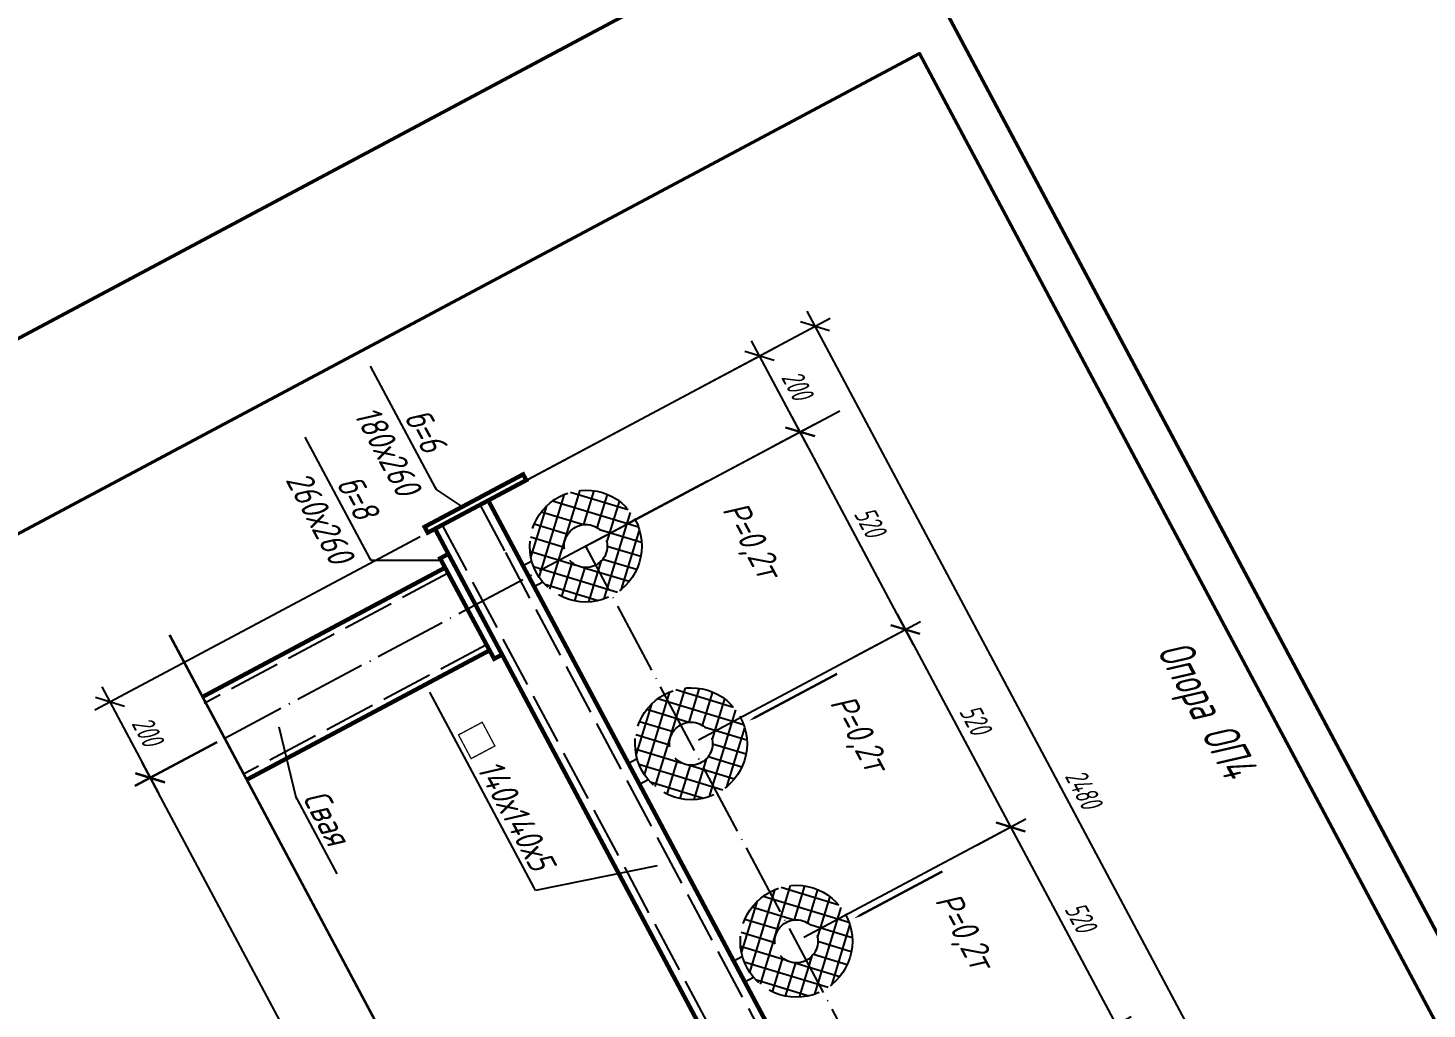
# Model space of a CAD drawing. Extents: x 5370511 to 5386565, y 1010429 to 1053793.
# Drawn here: x 5378869.3 to 5379031.8, y 1040924.8 to 1041038.7 of the extents above; entities that cross this region are included whole.
import ezdxf
from ezdxf import colors
from ezdxf.entities.mleader import LeaderData, LeaderLine
from ezdxf.enums import TextEntityAlignment as Align
from ezdxf.math import Vec2, Vec3

# ---------------------------------------------------------------- set-up
doc = ezdxf.new("R2010")
doc.units = 0
doc.header["$PDMODE"] = 32
doc.header["$PDSIZE"] = 0.3
doc.linetypes.add('ACAD_ISO02W100', pattern=[15, 12, -3])
doc.linetypes.add('ACAD_ISO04W100', pattern=[30, 24, -3, 0, -3])
doc.layers.get('0').update_dxf_attribs({"linetype": 'CONTINUOUS'})
doc.layers.get('DEFPOINTS').update_dxf_attribs({"linetype": 'CONTINUOUS'})
doc.layers.add('Строения', color=7, linetype='CONTINUOUS')
doc.styles.add('ГОСТ_НИПИ', font='gost_nipi.shx', dxfattribs={"oblique": 15})
doc.styles.add('ГОСТ_НИПИ_разм', font='gost_nipi.shx', dxfattribs={"width": 0.8, "oblique": 15, "height": 2.5})
doc.linetypes.add('земля', pattern='A,15,[35,ESKDSHAPES.SHX,S=1,R=0,X=0,Y=0],0.1', length=15.1)
doc.linetypes.add('Сварка1', pattern='A,2,[34,ESKDSHAPES.SHX,S=2,R=0,X=0,Y=0],0.1', length=2.1)
doc.linetypes.add('Сварка3', pattern='A,2,[33,ESKDSHAPES.SHX,S=2,R=0,X=0,Y=0],2', length=4)
doc.dimstyles.new('Лист М20', dxfattribs={"dimtxt": 2.5, "dimasz": 2.5, "dimexe": 2, "dimexo": 1, "dimgap": 1, "dimtad": 1, "dimdec": 0, "dimlfac": 20, "dimzin": 0, "dimdsep": 46, "dimtxsty": 'ГОСТ_НИПИ_разм', "dimblk": 'OBLIQUE', "dimcen": 0.09, "dimdle": 2, "dimaunit": 1, "dimadec": 0, "dimazin": 0, "dimtfac": 1, "dimtdec": 0, "dimtofl": 0, "dimtmove": 1, "dimatfit": 3, "dimldrblk": 'NONE', "dimfxl": 1, "dimtolj": 1, "dimtzin": 0, "dimarcsym": 0})

# ---------------------------------------------------------------- blocks, each defined once
blk = doc.blocks.new('*U427')
at = {"lineweight": 50, "const_width": 0.4}
blk.add_lwpolyline([(-420, 297), (0, 297), (0, 0), (-420, 0)], close=True, dxfattribs=at)
at = {"lineweight": 50}
blk.add_lwpolyline([(-400, 5), (-5, 5), (-5, 292), (-400, 292)], close=True, dxfattribs=at)
at = {"style": 'ГОСТ_НИПИ', "oblique": 15}
blk.add_attdef('СКВОЗНАЯ_НУМЕРАЦИЯ', text='', height=3, dxfattribs=at).set_placement((-10, 288.5), align=Align.MIDDLE_CENTER)
at = {"style": 'ГОСТ_НИПИ', "oblique": 15, "width": 0.8}
for tag, p in [('ДАТА_СОГЛ_1', (-406.75, 146)), ('ДАТА_СОГЛ_2', (-401.75, 146)), ('ФАМИЛИЯ_СОГЛ_1', (-406.75, 111)), ('ФАМИЛИЯ_СОГЛ_2', (-401.75, 111)), ('ХАРАКТЕР_РАБОТЫ_СОГЛ_2', (-401.75, 91)), ('ХАРАКТЕР_РАБОТЫ_СОГЛ_1', (-406.75, 91))]:
    blk.add_attdef(tag, p, '', height=3, rotation=90, dxfattribs=at)
at = {"style": 'ГОСТ_НИПИ', "oblique": 15}
for tag, width, p in [('ОБОЗНАЧЕНИЕ_ДОКУМЕНТА', 0.8, (-65, 55)), ('НАИМЕНОВАНИЕ_ПРОЕКТА', 0.8, (-65, 42.5)), ('НАИМЕНОВАНИЕ_ОБЪЕКТА', 0.8, (-90, 27.5)), ('СТАДИЯ', 0.8, (-47.5, 25)), ('ЛИСТ', 0.8, (-32.5, 25)), ('ЛИСТОВ', 0.8, (-15, 25)), ('НАИМЕНОВАНИЕ_ЧЕРТЕЖА', 0.8, (-90, 12.5)), ('ПРЕДПРИЯТИЕ', 0.7, (-30.48, 12.55))]:
    blk.add_attdef(tag, text='', height=3, dxfattribs=dict(at, width=width)).set_placement(p, align=Align.MIDDLE_CENTER)
at = {"style": 'ГОСТ_НИПИ', "oblique": 15, "width": 0.8}
blk.add_attdef('РАЗРАБ', text='', height=3, dxfattribs=at).set_placement((-189.18, 32.18), align=Align.MIDDLE_LEFT)
for tag, p in [('ФАМИЛИЯ_5', (-169, 31)), ('ДАТА_1', (-134, 31)), ('ХАРАКТЕР_РАБОТЫ_1', (-189, 26)), ('ФАМИЛИЯ_1', (-169, 26)), ('ДАТА_2', (-134, 26)), ('ХАРАКТЕР_РАБОТЫ_2', (-189, 20.72)), ('ФАМИЛИЯ_2', (-169.15, 20.71)), ('ДАТА_3', (-134, 20.72)), ('ХАРАКТЕР_РАБОТЫ_3', (-189, 16)), ('ФАМИЛИЯ_3', (-169.01, 15.99)), ('ДАТА_4', (-134, 16)), ('ФАМИЛИЯ_6', (-169, 11)), ('ДАТА_5', (-134, 11)), ('ХАРАКТЕР_РАБОТЫ_4', (-189, 6)), ('ФАМИЛИЯ_4', (-169, 6)), ('ДАТА_6', (-134, 6))]:
    blk.add_attdef(tag, p, '', height=3, dxfattribs=at)
at = {"style": 'ГОСТ_НИПИ', "oblique": 15, "width": 0.8, "flags": 8}
blk.add_attdef('НКОНТР', text='', height=3, dxfattribs=at).set_placement((-189.36, 12.34), align=Align.MIDDLE_LEFT)
at = {"style": 'ГОСТ_НИПИ', "oblique": 15, "width": 0.8}
blk.add_attdef('ФОРМАТ', text='', height=3, dxfattribs=at).set_placement((-38.94, 0.42), align=Align.BOTTOM_CENTER)
blk = doc.blocks.new('_None')
blk = doc.blocks.new('_Oblique')
at = {"color": 0, "linetype": 'ByBlock', "lineweight": -2}
blk.add_line((-0.5, -0.5), (0.5, 0.5), dxfattribs=at)
blk = doc.blocks.new('*D947')
at = {"color": 0, "lineweight": -2, "transparency": 16777216}
for p, q in [((5378970.25, 1040970.63), (5378984.36, 1040944.15)), ((5378947.19, 1040956.07), (5378972.96, 1040969.8)), ((5378959.42, 1040933.13), (5378985.18, 1040946.86))]:
    blk.add_line(p, q, dxfattribs=at)
at = {"layer": 'DEFPOINTS', "color": 0, "lineweight": 15, "transparency": 16777216}
for p in [(5378946.31, 1040955.6), (5378983.42, 1040945.92), (5378958.53, 1040932.66)]:
    blk.add_point(p, dxfattribs=at)
at = {"color": 0, "lineweight": -2, "transparency": 16777216, "xscale": 2.5, "yscale": 2.5, "zscale": 2.5}
for p, rotation in [((5378971.19, 1040968.86), 118.0491553040555), ((5378983.42, 1040945.92), 298.0491553040555)]:
    blk.add_blockref('_Oblique', p, dxfattribs=dict(at, rotation=rotation))
at = {"color": 0, "transparency": 16777216, "insert": (5378979.29, 1040958.45), "char_height": 2.5, "attachment_point": 5, "rotation": 298.0492, "style": 'ГОСТ_НИПИ_разм'}
blk.add_mtext('\\A1;520', dxfattribs=at)
blk = doc.blocks.new('*D948')
at = {"color": 0, "lineweight": -2, "transparency": 16777216}
for p, q in [((5378924.53, 1040984.79), (5378962.46, 1041005)), ((5378959.75, 1041005.82), (5379019.95, 1040892.84)), ((5378986.33, 1040877.2), (5379020.77, 1040895.55))]:
    blk.add_line(p, q, dxfattribs=at)
at = {"layer": 'DEFPOINTS', "color": 0, "lineweight": 15, "transparency": 16777216}
for p in [(5378923.64, 1040984.32), (5379019.01, 1040894.61), (5378985.45, 1040876.73)]:
    blk.add_point(p, dxfattribs=at)
at = {"color": 0, "lineweight": -2, "transparency": 16777216, "xscale": 2.5, "yscale": 2.5, "zscale": 2.5}
for p, rotation in [((5378960.69, 1041004.06), 118.0491553040555), ((5379019.01, 1040894.61), 298.0491553040555)]:
    blk.add_blockref('_Oblique', p, dxfattribs=dict(at, rotation=rotation))
at = {"color": 0, "transparency": 16777216, "insert": (5378991.84, 1040950.39), "char_height": 2.5, "attachment_point": 5, "rotation": 298.0492, "style": 'ГОСТ_НИПИ_разм'}
blk.add_mtext('\\A1;2480', dxfattribs=at)
blk = doc.blocks.new('*D951')
at = {"color": 0, "lineweight": -2, "transparency": 16777216}
for p, q in [((5378891.26, 1040955.79), (5378881.74, 1040950.72)), ((5378882.56, 1040953.42), (5378933.34, 1040858.11)), ((5378940.16, 1040864.01), (5378930.64, 1040858.94))]:
    blk.add_line(p, q, dxfattribs=at)
at = {"layer": 'DEFPOINTS', "color": 0, "lineweight": 15, "transparency": 16777216}
for p in [(5378892.14, 1040956.26), (5378941.04, 1040864.48), (5378932.4, 1040859.88)]:
    blk.add_point(p, dxfattribs=at)
at = {"color": 0, "lineweight": -2, "transparency": 16777216, "xscale": 2.5, "yscale": 2.5, "zscale": 2.5}
for p, rotation in [((5378883.5, 1040951.66), 118.0491553040555), ((5378932.4, 1040859.88), 298.0491553040555)]:
    blk.add_blockref('_Oblique', p, dxfattribs=dict(at, rotation=rotation))
at = {"color": 0, "transparency": 16777216, "insert": (5378909.94, 1040906.83), "char_height": 2.5, "attachment_point": 5, "rotation": 298.0492, "style": 'ГОСТ_НИПИ_разм'}
blk.add_mtext('\\A1;2080', dxfattribs=at)
blk = doc.blocks.new('*D953')
at = {"color": 0, "lineweight": -2, "transparency": 16777216}
for p, q in [((5378914.85, 1040979.63), (5378877.07, 1040959.5)), ((5378877.9, 1040962.21), (5378884.48, 1040949.85)), ((5378891.29, 1040955.75), (5378881.77, 1040950.68))]:
    blk.add_line(p, q, dxfattribs=at)
at = {"layer": 'DEFPOINTS', "color": 0, "lineweight": 15, "transparency": 16777216}
for p in [(5378915.73, 1040980.1), (5378892.17, 1040956.22), (5378883.54, 1040951.62)]:
    blk.add_point(p, dxfattribs=at)
at = {"color": 0, "lineweight": -2, "transparency": 16777216, "xscale": 2.5, "yscale": 2.5, "zscale": 2.5}
for p, rotation in [((5378878.84, 1040960.44), 118.0491553040555), ((5378883.54, 1040951.62), 298.0491553040555)]:
    blk.add_blockref('_Oblique', p, dxfattribs=dict(at, rotation=rotation))
at = {"color": 0, "transparency": 16777216, "insert": (5378883.17, 1040957.09), "char_height": 2.5, "attachment_point": 5, "rotation": 298.0492, "style": 'ГОСТ_НИПИ_разм'}
blk.add_mtext('\\A1;200', dxfattribs=at)
blk = doc.blocks.new('*D955')
at = {"color": 0, "lineweight": -2, "transparency": 16777216}
for p, q in [((5378926.22, 1040985.69), (5378956.03, 1041001.57)), ((5378959.91, 1040990.04), (5378953.32, 1041002.4)), ((5378955.68, 1040990.06), (5378960.73, 1040992.75))]:
    blk.add_line(p, q, dxfattribs=at)
at = {"layer": 'DEFPOINTS', "color": 0, "lineweight": 15, "transparency": 16777216}
for p in [(5378954.26, 1041000.63), (5378954.79, 1040989.59), (5378925.34, 1040985.22)]:
    blk.add_point(p, dxfattribs=at)
at = {"color": 0, "lineweight": -2, "transparency": 16777216, "xscale": 2.5, "yscale": 2.5, "zscale": 2.5}
for p, rotation in [((5378954.26, 1041000.63), 118.0491553040555), ((5378958.97, 1040991.81), 298.0491553040555)]:
    blk.add_blockref('_Oblique', p, dxfattribs=dict(at, rotation=rotation))
at = {"color": 0, "transparency": 16777216, "insert": (5378958.6, 1040997.28), "char_height": 2.5, "attachment_point": 5, "rotation": 298.0492, "style": 'ГОСТ_НИПИ_разм'}
blk.add_mtext('\\A1;200', dxfattribs=at)
blk = doc.blocks.new('*D956')
at = {"color": 0, "lineweight": -2, "transparency": 16777216}
for p, q in [((5378972.13, 1040967.1), (5378958.03, 1040993.57)), ((5378934.96, 1040979.02), (5378960.73, 1040992.75)), ((5378965.38, 1040965.76), (5378972.96, 1040969.8))]:
    blk.add_line(p, q, dxfattribs=at)
at = {"layer": 'DEFPOINTS', "color": 0, "lineweight": 15, "transparency": 16777216}
for p in [(5378958.97, 1040991.81), (5378934.08, 1040978.55), (5378964.49, 1040965.29)]:
    blk.add_point(p, dxfattribs=at)
at = {"color": 0, "lineweight": -2, "transparency": 16777216, "xscale": 2.5, "yscale": 2.5, "zscale": 2.5}
for p, rotation in [((5378958.97, 1040991.81), 118.0491553040555), ((5378971.19, 1040968.86), 298.0491553040555)]:
    blk.add_blockref('_Oblique', p, dxfattribs=dict(at, rotation=rotation))
at = {"color": 0, "transparency": 16777216, "insert": (5378967.06, 1040981.39), "char_height": 2.5, "attachment_point": 5, "rotation": 298.0492, "style": 'ГОСТ_НИПИ_разм'}
blk.add_mtext('\\A1;520', dxfattribs=at)
blk = doc.blocks.new('*D957')
at = {"color": 0, "lineweight": -2, "transparency": 16777216}
for p, q in [((5378982.48, 1040947.68), (5378996.58, 1040921.22)), ((5378979.57, 1040943.86), (5378985.18, 1040946.86)), ((5378991.78, 1040920.93), (5378997.4, 1040923.93))]:
    blk.add_line(p, q, dxfattribs=at)
at = {"layer": 'DEFPOINTS', "color": 0, "lineweight": 15, "transparency": 16777216}
for p in [(5378978.68, 1040943.39), (5378995.64, 1040922.98), (5378990.9, 1040920.46)]:
    blk.add_point(p, dxfattribs=at)
at = {"color": 0, "lineweight": -2, "transparency": 16777216, "xscale": 2.5, "yscale": 2.5, "zscale": 2.5}
for p, rotation in [((5378983.42, 1040945.92), 118.0491553040555), ((5378995.64, 1040922.98), 298.0491553040555)]:
    blk.add_blockref('_Oblique', p, dxfattribs=dict(at, rotation=rotation))
at = {"color": 0, "transparency": 16777216, "insert": (5378991.51, 1040935.51), "char_height": 2.5, "attachment_point": 5, "rotation": 298.0492, "style": 'ГОСТ_НИПИ_разм'}
blk.add_mtext('\\A1;520', dxfattribs=at)

msp = doc.modelspace()

# ---------------------------------------------------------------- hatches: boundary and pattern name
h = msp.add_hatch()
h.set_pattern_fill('ANSI37', color=253, scale=0.5, angle=-61.95084)
h.set_pattern_definition([(343.049155, (5380536.416, 1043516.3825), (0.4628375, 1.5185314), []), (73.049155, (5380536.416, 1043516.3825), (-1.5185314, 0.4628375), [])])
h.paths.add_polyline_path([(5378931.017, 1040984.301, 1), (5378937.13, 1040972.828, 1)])
h.paths.add_polyline_path([(5378935.249, 1040976.358, -1), (5378932.898, 1040980.771, -1)], flags=16)
h = msp.add_hatch()
h.set_pattern_fill('ANSI37', color=253, scale=0.5, angle=-61.95084)
h.set_pattern_definition([(343.049155, (5380548.642, 1043493.4364), (0.4628375, 1.5185314), []), (73.049155, (5380548.642, 1043493.4364), (-1.5185314, 0.4628375), [])])
h.paths.add_polyline_path([(5378943.243, 1040961.355, 1), (5378949.356, 1040949.882, 1)])
h.paths.add_polyline_path([(5378947.475, 1040953.412, -1), (5378945.124, 1040957.825, -1)], flags=16)
h = msp.add_hatch()
h.set_pattern_fill('ANSI37', color=253, scale=0.5, angle=-61.95084)
h.set_pattern_definition([(343.049155, (5380560.868, 1043470.4902), (0.4628375, 1.5185314), []), (73.049155, (5380560.868, 1043470.4902), (-1.5185314, 0.4628375), [])])
h.paths.add_polyline_path([(5378955.469, 1040938.409, 1), (5378961.582, 1040926.936, 1)])
h.paths.add_polyline_path([(5378959.701, 1040930.466, -1), (5378957.35, 1040934.879, -1)], flags=16)

# ---------------------------------------------------------------- linework, layer by layer
at = {"ltscale": 0.5}
msp.add_line((5378922.761, 1040983.848), (5378922.778, 1040983.816), dxfattribs=at)
at = {"linetype": 'ACAD_ISO04W100', "ltscale": 0.35}
for p, q in [((5378936.129, 1040979.613), (5378892.168, 1040956.218)), ((5378986.578, 1040879.947), (5378934.082, 1040978.55))]:
    msp.add_line(p, q, dxfattribs=at)
at = {"linetype": 'ACAD_ISO02W100', "ltscale": 0.5}
for p, q in [((5378918.109, 1040975.39), (5378889.786, 1040960.284)), ((5378922.563, 1040967.095), (5378894.505, 1040952.161))]:
    msp.add_line(p, q, dxfattribs=at)
at = {"ltscale": 0.35}
for points in [[(5378938.063, 1040980.671, 0, 2.256, 0), (5378943.5, 1040983.568, 0.275, 0.275, 0), (5378948.283, 1040986.116, 0.275, 0.275, 0)], [(5378953.045, 1040958.274, 0, 2.256, 0), (5378958.482, 1040961.171, 0.275, 0.275, 0), (5378963.264, 1040963.719, 0.275, 0.275, 0)], [(5378965.271, 1040935.328, 0, 2.256, 0), (5378970.708, 1040938.225, 0.275, 0.275, 0), (5378975.49, 1040940.773, 0.275, 0.275, 0)]]:
    msp.add_lwpolyline(points, format="xyseb", dxfattribs=at)
at = {"linetype": 'Сварка1', "ltscale": 0.5}
msp.add_lwpolyline([(5378916.6, 1040980.524), (5378922.778, 1040983.816)], dxfattribs=at)
at = {"linetype": 'ACAD_ISO02W100', "ltscale": 0.5}
for points in [[(5378921.813, 1040983.302), (5378924.746, 1040977.797)], [(5378922.778, 1040983.816), (5378922.778, 1040983.816)], [(5378917.403, 1040980.993), (5378975.695, 1040871.588)], [(5378924.746, 1040977.797), (5378980.088, 1040873.929)]]:
    msp.add_lwpolyline(points, dxfattribs=at)
at = {"linetype": 'Сварка3', "ltscale": 0.4}
for points in [[(5378924.356, 1040965.944), (5378918.128, 1040977.633)], [(5378917.759, 1040976.045), (5378922.915, 1040966.442)]]:
    msp.add_lwpolyline(points, dxfattribs=at)
at = {"color": 253}
for points in [[(5378927.819, 1040976.797), (5378926.805, 1040976.257)], [(5378929.118, 1040974.358), (5378928.105, 1040973.818)], [(5378940.045, 1040953.851), (5378939.031, 1040953.311)], [(5378941.344, 1040951.412), (5378940.331, 1040950.872)], [(5378952.271, 1040930.905), (5378951.257, 1040930.365)], [(5378953.57, 1040928.466), (5378952.556, 1040927.926)]]:
    msp.add_lwpolyline(points, dxfattribs=at)
at = {"linetype": 'земля', "const_width": 0.3}
msp.add_lwpolyline([(5378885.762, 1040968.241), (5378948.714, 1040850.09)], dxfattribs=at)
at = {"color": 253, "linetype": 'ACAD_ISO02W100', "ltscale": 0.5}
for centre, radius in [((5378934.082, 1040978.55), 6.5), ((5378934.082, 1040978.55), 2.5), ((5378946.308, 1040955.604), 6.5), ((5378946.308, 1040955.604), 2.5), ((5378958.533, 1040932.658), 6.5), ((5378958.533, 1040932.658), 2.5)]:
    msp.add_circle(centre, radius, dxfattribs=at)
at = {"layer": 'Строения', "const_width": 0.5}
msp.add_lwpolyline([(5378915.733, 1040980.104), (5378915.371, 1040980.783), (5378926.811, 1040986.879), (5378927.173, 1040986.199)], close=True, dxfattribs=at)
for points in [[(5378922.761, 1040983.848), (5378922.761, 1040983.848), (5378916.583, 1040980.556), (5378974.875, 1040871.151), (5378981.053, 1040874.443), (5378925.711, 1040978.311)], [(5378925.711, 1040978.311), (5378922.778, 1040983.816)], [(5378918.086, 1040977.61), (5378917.175, 1040977.125), (5378923.445, 1040965.458), (5378924.356, 1040965.944)], [(5378917.757, 1040976.044), (5378889.598, 1040961.041)], [(5378922.915, 1040966.442), (5378894.86, 1040951.494)]]:
    msp.add_lwpolyline(points, dxfattribs=at)

# ---------------------------------------------------------------- block references
at = {"rotation": 298.0491553101125}
msp.add_blockref('*U427', (5378903.225, 1040545.42), dxfattribs=at)

# ---------------------------------------------------------------- texts
at = {"ltscale": 0.35, "style": 'ГОСТ_НИПИ', "oblique": 15, "width": 0.8}
msp.add_text('Опора ОП4', height=4, rotation=298.04916, dxfattribs=at).set_placement((5378999.298, 1040965.797), align=Align.BOTTOM_LEFT)

# ---------------------------------------------------------------- dimensions: what is measured, and where the dimension line sits
dim = msp.add_linear_dim(base=(5379019.008, 1040894.609), p1=(5378923.643, 1040984.318), p2=(5378985.449, 1040876.728), angle=298.04916, dimstyle='Лист М20')
dim.commit()
dim.dimension.update_dxf_attribs({"geometry": '*D948', "text_midpoint": (5378989.85, 1040949.334), "dimtype": 160})
for base, p1, p2, picture, middle in [((5378883.538, 1040951.62), (5378915.733, 1040980.104), (5378892.168, 1040956.218), '*D953', (5378883.173, 1040957.09)), ((5378983.418, 1040945.916), (5378946.308, 1040955.604), (5378958.533, 1040932.658), '*D947', (5378979.291, 1040958.447)), ((5378932.402, 1040859.88), (5378892.144, 1040956.262), (5378941.044, 1040864.485), '*D951', (5378909.937, 1040906.826))]:
    dim = msp.add_linear_dim(base=base, p1=p1, p2=p2, angle=298.04916, dimstyle='Лист М20')
    dim.commit()
    dim.dimension.update_dxf_attribs({"geometry": picture, "text_midpoint": middle})

# ---------------------------------------------------------------- leaders
ml = msp.add_multileader_mtext('Standard')
ml.set_content('б=6\\P180х260', color=256, style='ГОСТ_НИПИ')
ml.set_leader_properties()
ml.set_arrow_properties(name='NONE')
ml.build(insert=Vec2(0, 0))
ml.multileader.update_dxf_attribs({"text_left_attachment_type": 6, "text_right_attachment_type": 6, "dogleg_length": 0.2, "arrow_head_size": 0.2})
ctx = ml.context
ctx.base_point, ctx.char_height, ctx.arrow_head_size, ctx.landing_gap_size, ctx.plane_origin, ctx.plane_x_axis, ctx.plane_y_axis = Vec3(5378909.081, 1040999.491), 3, 0.2, 0.2, Vec3(5378893.428, 1041061.479), Vec3(0.4702289, -0.8825445), Vec3(0.8825445, 0.4702289)
ctx.left_attachment, ctx.right_attachment, ctx.text_align_type = 6, 6, 1
notes = []
notes.append((ctx, [(0, (1, 1, 0), (5378916.738, 1040985.12), (-0.4702289, 0.8825445), 0.2, [(0, [(5378919.767, 1040983.126)], 0, [])])]))
ctx.mtext.insert, ctx.mtext.text_direction, ctx.mtext.rotation, ctx.mtext.alignment, ctx.mtext.flow_direction = Vec3(5378916.771, 1040992.714), Vec3(0.4702289, -0.8825445), 5.2019391, 2, 5
ml = msp.add_multileader_mtext('Standard')
ml.set_content('б=8\\P260х260', color=256, style='ГОСТ_НИПИ')
ml.set_leader_properties()
ml.set_arrow_properties(name='NONE')
ml.build(insert=Vec2(0, 0))
ml.multileader.update_dxf_attribs({"text_left_attachment_type": 6, "text_right_attachment_type": 6, "dogleg_length": 0.2, "arrow_head_size": 0.2})
ctx = ml.context
ctx.base_point, ctx.char_height, ctx.arrow_head_size, ctx.landing_gap_size, ctx.plane_origin, ctx.plane_x_axis, ctx.plane_y_axis = Vec3(5378900.897, 1040992.364), 3, 0.2, 0.2, Vec3(5378922.299, 1041009.198), Vec3(0.4702289, -0.8825445), Vec3(0.8825445, 0.4702289)
ctx.left_attachment, ctx.right_attachment, ctx.text_align_type = 6, 6, 1
notes.append((ctx, [(0, (1, 1, 0), (5378909.151, 1040976.874), (-0.4702289, 0.8825445), 0.2, [(0, [(5378917.335, 1040976.885)], 0, [])])]))
ctx.mtext.insert, ctx.mtext.text_direction, ctx.mtext.rotation, ctx.mtext.alignment, ctx.mtext.flow_direction = Vec3(5378908.92, 1040984.963), Vec3(0.4702289, -0.8825445), 5.2019391, 2, 5
ml = msp.add_multileader_mtext('Standard')
ml.set_content('{\\f@Batang|b0|i0|c204|p18;\\Q0;□\\fMS Shell Dlg 2|b0|i0|c204|p0;\\H0.70833x;\\Q15; \\Fgost_ful|c204;\\H1.4118x;140х140х5}', color=256, style='ГОСТ_НИПИ')
ml.set_leader_properties()
ml.set_arrow_properties(name='NONE')
ml.build(insert=Vec2(0, 0))
ml.multileader.update_dxf_attribs({"text_left_attachment_type": 6, "text_right_attachment_type": 6, "dogleg_length": 0.36})
ctx = ml.context
ctx.base_point, ctx.char_height, ctx.landing_gap_size, ctx.plane_origin, ctx.plane_x_axis, ctx.plane_y_axis = Vec3(5378916.102, 1040961.381), 3, 0.5, Vec3(5378858.867, 1041015.609), Vec3(0.4702289, -0.8825445), Vec3(0.8825445, 0.4702289)
ctx.left_attachment, ctx.right_attachment, ctx.text_align_type = 6, 6, 1
notes.append((ctx, [(1, (1, 1, 0), (5378928.261, 1040938.561), (-0.4702289, 0.8825445), 0.36, [(0, [(5378942.384, 1040941.421)], 0, [])])]))
ctx.mtext.insert, ctx.mtext.text_direction, ctx.mtext.rotation, ctx.mtext.width, ctx.mtext.alignment, ctx.mtext.flow_direction = Vec3(5378926.131, 1040950.215), Vec3(0.4702289, -0.8825445), 5.2019391, 34.35956, 2, 5
ml = msp.add_multileader_mtext('Standard')
ml.set_content('Свая', color=256, style='ГОСТ_НИПИ')
ml.set_leader_properties()
ml.set_arrow_properties(name='NONE')
ml.build(insert=Vec2(0, 0))
ml.multileader.update_dxf_attribs({"text_left_attachment_type": 6, "text_right_attachment_type": 6, "dogleg_length": 0.2, "arrow_head_size": 0.2})
ctx = ml.context
ctx.base_point, ctx.char_height, ctx.arrow_head_size, ctx.landing_gap_size, ctx.plane_origin, ctx.plane_x_axis, ctx.plane_y_axis = Vec3(5378900.528, 1040949.21), 3, 0.2, 0.2, Vec3(5378851.277, 1040892.145), Vec3(0.4702289, -0.8825445), Vec3(0.8825445, 0.4702289)
ctx.left_attachment, ctx.right_attachment = 6, 6
notes.append((ctx, [(1, (1, 1, 0), (5378900.434, 1040949.387), (0.4702289, -0.8825445), 0.2, [(0, [(5378898.465, 1040957.572)], 0, [])])]))
ctx.mtext.insert, ctx.mtext.text_direction, ctx.mtext.rotation, ctx.mtext.flow_direction = Vec3(5378903.799, 1040950.727), Vec3(0.4702289, -0.8825445), 5.2019391, 5
for ctx, leaders in notes:
    for number, flags, end, landing, length, lines in leaders:
        leader = LeaderData()
        leader.index, (leader.has_last_leader_line, leader.has_dogleg_vector, leader.attachment_direction) = number, flags
        leader.last_leader_point, leader.dogleg_vector, leader.dogleg_length = Vec3(end), Vec3(landing), length
        for number, points, colour, breaks in lines:
            line = LeaderLine()
            line.index, line.vertices, line.color, line.breaks = number, Vec3.list(points), colors.encode_raw_color(colour), breaks
            leader.lines.append(line)
        ctx.leaders.append(leader)

# ---------------------------------------------------------------- next in the draw order: texts
at = {"ltscale": 0.35, "insert": (5378952.517, 1040984.19), "char_height": 3, "attachment_point": 1, "rotation": 298.04916, "style": 'ГОСТ_НИПИ', "bg_fill": 3, "box_fill_scale": 1.5, "bg_fill_color": 256, "bg_fill_transparency": 0}
msp.add_mtext('Р=0,2т', dxfattribs=at)
at = {"ltscale": 0.35, "char_height": 3, "attachment_point": 1, "rotation": 298.04916, "style": 'ГОСТ_НИПИ', "bg_fill": 3, "box_fill_scale": 1.5, "bg_fill_color": 256, "bg_fill_transparency": 0}
for insert, width in [((5378964.987, 1040961.756), 11.69982), ((5378977.213, 1040938.81), 11.93216)]:
    msp.add_mtext('Р=0,2т', dxfattribs=dict(at, insert=insert, width=width))

# ---------------------------------------------------------------- next in the draw order: linework, layer by layer
msp.add_lwpolyline([(5378934.065, 1040978.522), (5378963.589, 1040994.253)])

# ---------------------------------------------------------------- next in the draw order: dimensions: what is measured, and where the dimension line sits
for base, p1, p2, picture, middle in [((5378954.264, 1041000.633), (5378954.795, 1040989.586), (5378925.341, 1040985.223), '*D955', (5378958.601, 1040997.279)), ((5378958.966, 1040991.809), (5378964.494, 1040965.294), (5378934.082, 1040978.55), '*D956', (5378967.065, 1040981.394)), ((5378995.636, 1040922.985), (5378978.683, 1040943.394), (5378990.902, 1040920.462), '*D957', (5378991.513, 1040935.508))]:
    dim = msp.add_linear_dim(base=base, p1=p1, p2=p2, angle=298.04916, dimstyle='Лист М20')
    dim.commit()
    dim.dimension.update_dxf_attribs({"geometry": picture, "text_midpoint": middle})

doc.saveas('drawing.dxf')
